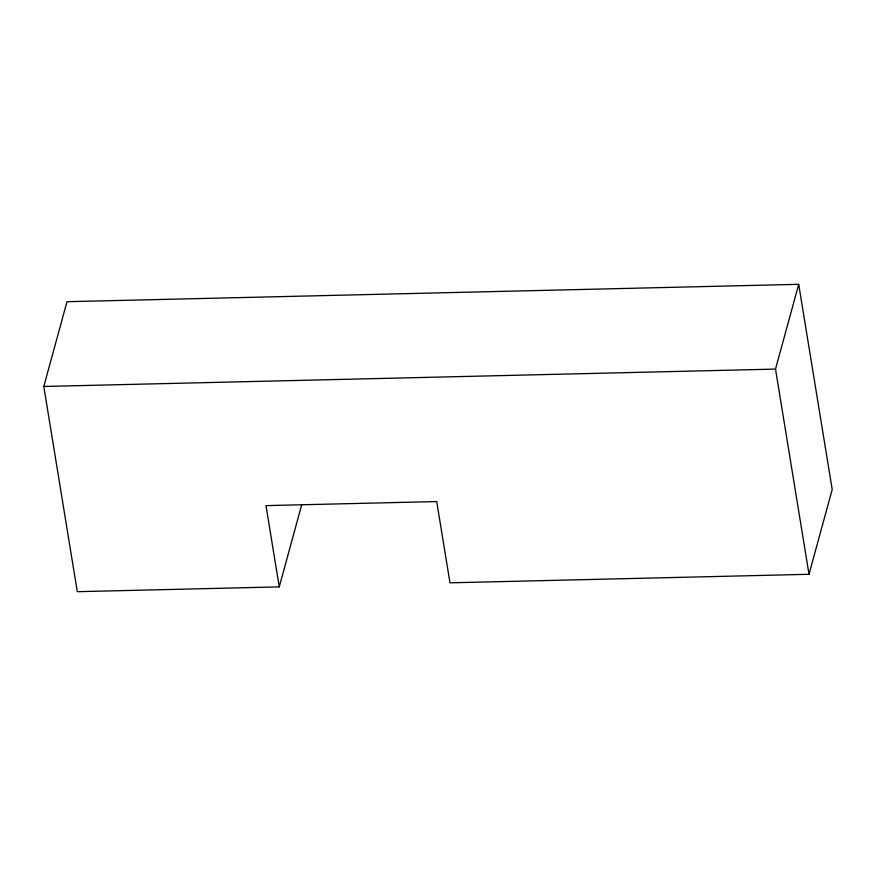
<?xml version="1.0" encoding="UTF-8"?>
<svg xmlns="http://www.w3.org/2000/svg" width="876" height="876" viewBox="0 0 876 876"><rect width="100%" height="100%" fill="white"/><g stroke="black" fill="none" stroke-linecap="round" stroke-linejoin="round"><path stroke-width="1.31" d="M43.8 386.469L66.992 301.705L798.704 284.317L832.2 489.531L809.008 574.295L449.979 582.825L436.719 501.565L265.986 505.616L279.247 586.887L77.296 591.683L43.8 386.469L775.512 369.092L798.704 284.317M279.247 586.887L301.727 504.718M775.512 369.092L809.008 574.295"/></g></svg>
